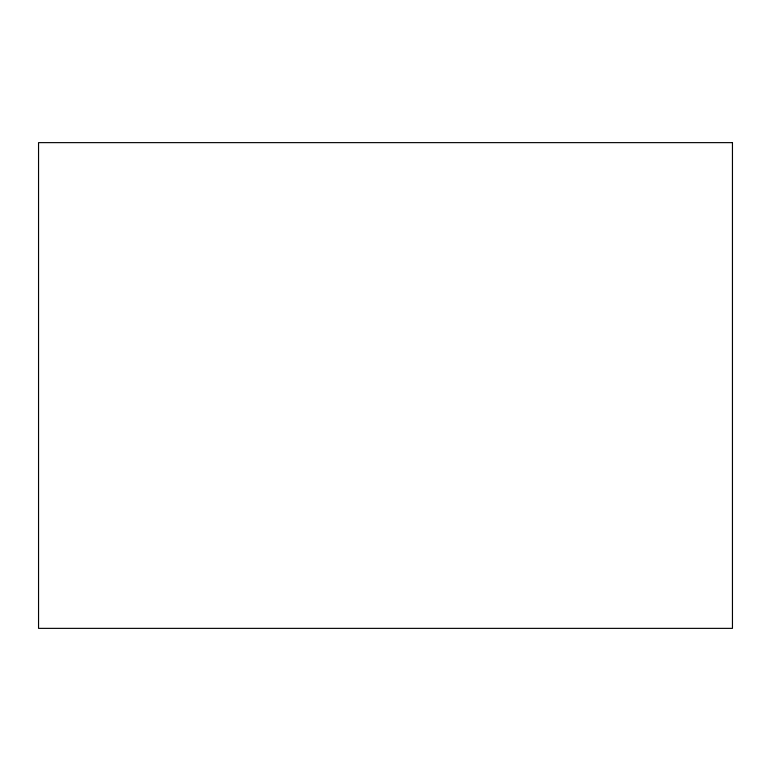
<?xml version="1.0" encoding="UTF-8"?>
<svg xmlns="http://www.w3.org/2000/svg" width="771" height="771" viewBox="0 0 771 771"><rect width="100%" height="100%" fill="white"/><g stroke="black" fill="none" stroke-linecap="round" stroke-linejoin="round"><path stroke-width="1.16" d="M732.45 142.635L38.55 142.635L38.55 628.365L732.45 628.365L732.45 142.635"/></g></svg>
